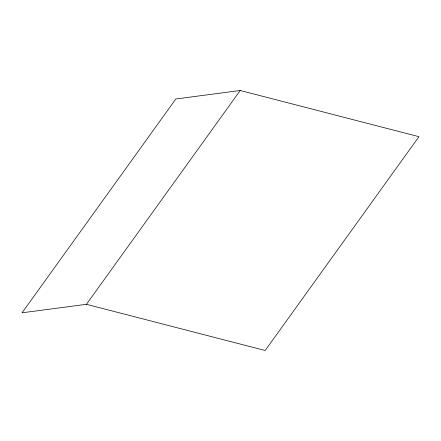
<?xml version="1.0" encoding="UTF-8"?>
<svg xmlns="http://www.w3.org/2000/svg" width="441" height="441" viewBox="0 0 441 441"><rect width="100%" height="100%" fill="white"/><g stroke="black" fill="none" stroke-linecap="round" stroke-linejoin="round"><path stroke-width="0.66" d="M86.442 304.312L240.229 90.499L418.95 136.688L265.162 350.501L86.442 304.312L22.05 312.801L175.838 98.982L240.229 90.499"/></g></svg>
